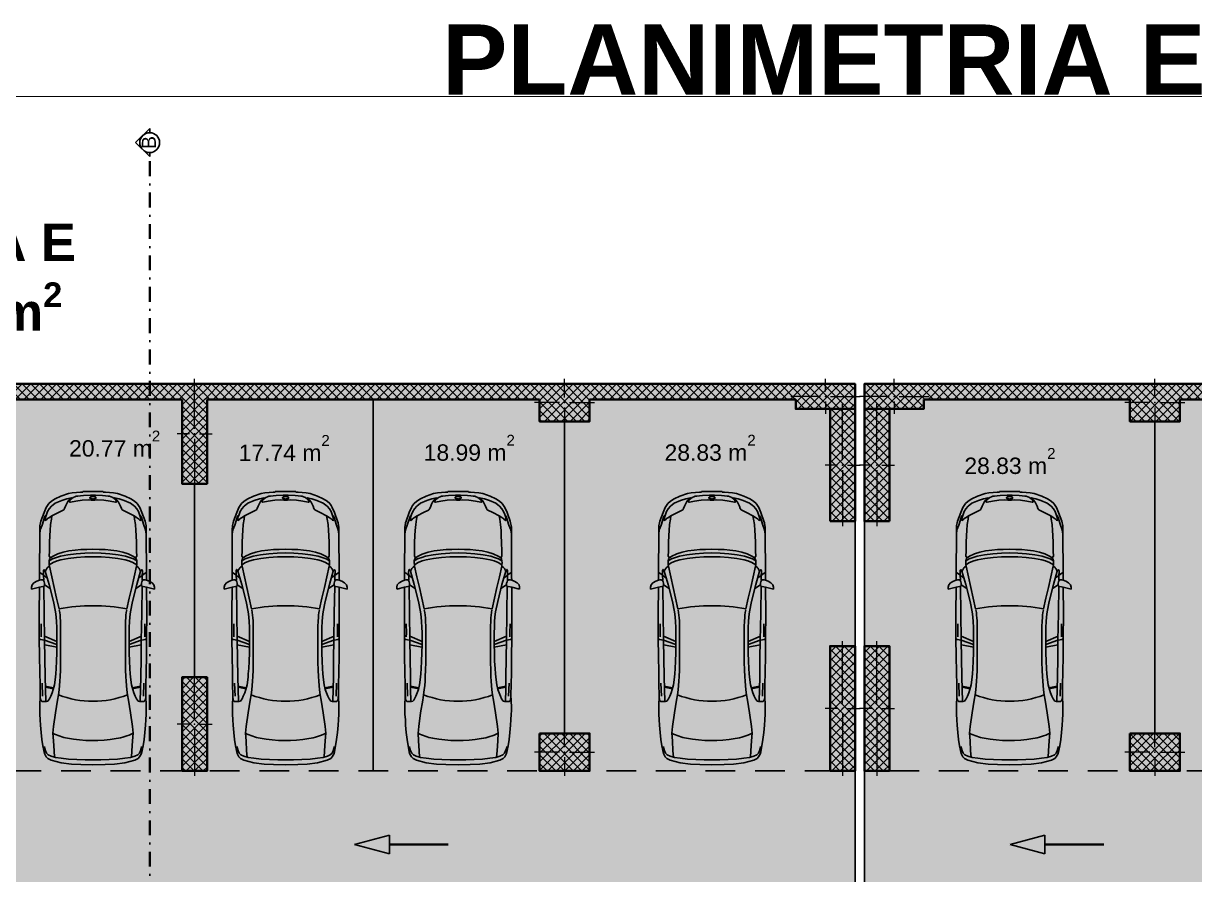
# Model space of a CAD drawing. Header units: millimetres. Extents: x -38220 to 93650, y -79022 to 35214.
# Drawn here: x 14085 to 32836, y -7861 to 5775 of the extents above; entities that cross this region are included whole.
import ezdxf

# ---------------------------------------------------------------- set-up
doc = ezdxf.new("R2010")
doc.units = ezdxf.units.MM
doc.header["$MEASUREMENT"] = 0
doc.linetypes.add('Dot & Dashed', pattern=[502.708322, 238.125, -132.291667, 0, -132.291655])
doc.linetypes.add('Long Dashed', pattern=[793.749976, 476.249993, -317.499983])
for name, color, linetype, lineweight, true_color in [('A - Fill Zone_Pen_No__102', 7, 'Continuous', 13, 0xcccccc), ('A - Fill Zone_Pen_No__156', 7, 'Continuous', 20, 0x54689e), ('A - Fill Zone_Pen_No__176', 7, 'Continuous', 15, 0x93a0c6), ('A - Prerjet_Pen_No__48', 7, 'Continuous', 25, 0xa80f02), ('A - Prerjet_Pen_No__8', 7, 'Continuous', 35, 0xa80f02), ('A -Polyline_Pen_No__48', 7, 'Continuous', 25, 0xa80f02), ('A -Polyline_Pen_No__8', 7, 'Continuous', 35, 0xa80f02), ('Annotation - Text_Pen_No__48', 7, 'Continuous', 25, 0xa80f02), ('Annotation - Text_Pen_No__62', 7, 'Continuous', 20, 0xaaaaaa)]:
    doc.layers.add(name, color=color, linetype=linetype, lineweight=lineweight, true_color=true_color)
for name, color, linetype in [('A - Muret', 7, 'Continuous'), ('A - Prerjet', 7, 'Continuous'), ('A - Shtyllat', 7, 'Continuous'), ('A -Polyline', 7, 'Continuous'), ('A1 - Bodrumi -1', 7, 'Continuous')]:
    doc.layers.add(name, color=color, linetype=linetype)
for name, color, linetype, lineweight in [('A - Muret_Pen_No__101', 252, 'Continuous', 13), ('A - Muret_Pen_No__7', 7, 'Continuous', 35), ('A - Rrugë_Pen_No__1', 7, 'Continuous', 13), ('A - Shtyllat_Pen_No__1', 7, 'Continuous', 13), ('A - Shtyllat_Pen_No__7', 7, 'Continuous', 35), ('A -Polyline_Pen_No__42', 8, 'Continuous', 25), ('A1 - Bodrumi -1_Pen_No__42', 8, 'Continuous', 25), ('Interior - Furniture _Pen_No__42', 8, 'Continuous', 25)]:
    doc.layers.add(name, color=color, linetype=linetype, lineweight=lineweight)
doc.styles.add('GENERATED_STYLE_1', font='')
doc.styles.add('GENERATED_STYLE_2', font='')
doc.styles.get('GENERATED_STYLE_1').set_extended_font_data('Arial', bold=True)
doc.styles.get('GENERATED_STYLE_2').set_extended_font_data('Arial')
pattern_1 = [(45, (0, 0), (-68.9429, 68.9429), []), (135, (0, 0), (68.9429, 68.9429), [])]

# ---------------------------------------------------------------- blocks, each defined once
blk = doc.blocks.new('Slab_1', base_point=(-1850, -19001))
at = {"layer": 'A1 - Bodrumi -1_Pen_No__42', "color": 8, "linetype": 'Continuous', "lineweight": 25, "flags": 128}
blk.add_lwpolyline([(-1850, -19001), (27400, -19001), (27400, 0), (0, 0), (0, -8551), (-1850, -8551)], close=True, dxfattribs=at)
blk = doc.blocks.new('Slab_2', base_point=(27550, -19001))
at = {"layer": 'A1 - Bodrumi -1_Pen_No__42', "color": 8, "linetype": 'Continuous', "lineweight": 25, "flags": 128}
blk.add_lwpolyline([(27550, -19001), (52100, -19001), (52100, 0), (27550, 0)], close=True, dxfattribs=at)
blk = doc.blocks.new('Wall_2', base_point=(27550, 0))
at = {"layer": 'A - Muret_Pen_No__101', "linetype": 'Continuous', "lineweight": 13}
h = blk.add_hatch(dxfattribs=at)
h.set_pattern_fill('Concrete_Block', color=252, style=0, pattern_type=2)
h.set_pattern_definition(pattern_1)
h.paths.add_polyline_path([(31800, 0), (28500, 0), (28500, -250), (31800, -250)])
h = blk.add_hatch(dxfattribs=at)
h.set_pattern_fill('Concrete_Block', color=252, style=0, pattern_type=2)
h.set_pattern_definition(pattern_1)
h.paths.add_polyline_path([(32600, 0), (32600, -250), (38100, -250), (38100, 0)])
at = {"layer": 'A - Muret_Pen_No__7', "color": 7, "linetype": 'Continuous', "lineweight": 35, "flags": 128}
for points in [[(31800, 0), (28500, 0)], [(38100, 0), (32600, 0)], [(28500, -250), (31800, -250)], [(32600, -250), (38100, -250)]]:
    blk.add_lwpolyline(points, dxfattribs=at)
blk = doc.blocks.new('Wall_34', base_point=(0, 0))
at = {"layer": 'A - Muret_Pen_No__101', "linetype": 'Continuous', "lineweight": 13}
h = blk.add_hatch(dxfattribs=at)
h.set_pattern_fill('Concrete_Block', color=252, style=0, pattern_type=2)
h.set_pattern_definition(pattern_1)
h.paths.add_polyline_path([(17025, -250), (22350, -250), (22350, 0), (17025, 0)])
h = blk.add_hatch(dxfattribs=at)
h.set_pattern_fill('Concrete_Block', color=252, style=0, pattern_type=2)
h.set_pattern_definition(pattern_1)
h.paths.add_polyline_path([(23150, 0), (23150, -250), (26450, -250), (26450, 0)])
h = blk.add_hatch(dxfattribs=at)
h.set_pattern_fill('Concrete_Block', color=252, style=0, pattern_type=2)
h.set_pattern_definition(pattern_1)
h.paths.add_polyline_path([(13600, -250), (16625, -250), (16625, 0), (13600, 0)])
at = {"layer": 'A - Muret_Pen_No__7', "color": 7, "linetype": 'Continuous', "lineweight": 35, "flags": 128}
for points in [[(16625, 0), (13600, 0)], [(22350, 0), (17025, 0)], [(26450, 0), (23150, 0)], [(13600, -250), (16625, -250)], [(17025, -250), (22350, -250)], [(23150, -250), (26450, -250)]]:
    blk.add_lwpolyline(points, dxfattribs=at)
blk = doc.blocks.new('Column_14', base_point=(16825, -800))
at = {"layer": 'A - Shtyllat', "linetype": 'Continuous', "lineweight": 0, "true_color": 0x000000}
h = blk.add_hatch(dxfattribs=at)
h.set_pattern_fill('Concrete_Block', color=18, style=0, pattern_type=2)
h.set_pattern_definition(pattern_1)
h.paths.add_polyline_path([(16625, -250), (17025, -250), (17025, 0), (16625, 0)])
h = blk.add_hatch(dxfattribs=at)
h.set_pattern_fill('Concrete_Block', color=18, style=0, pattern_type=2)
h.set_pattern_definition(pattern_1)
h.paths.add_polyline_path([(17025, -250), (16625, -250), (16625, -1600), (17025, -1600)])
at = {"layer": 'A - Shtyllat_Pen_No__1', "color": 7, "linetype": 'Continuous', "lineweight": 13}
for p, q in [((16825, -720), (16825, 80)), ((16745, -800), (16545, -800)), ((16825, -880), (16825, -1680)), ((16905, -800), (17105, -800))]:
    blk.add_line(p, q, dxfattribs=at)
blk.add_point((16825, -800), dxfattribs=at)
at = {"layer": 'A - Shtyllat_Pen_No__7', "color": 7, "linetype": 'Continuous', "lineweight": 35, "flags": 128}
for points in [[(17025, 0), (16625, 0)], [(16625, -250), (16625, -1600), (17025, -1600), (17025, -250)]]:
    blk.add_lwpolyline(points, dxfattribs=at)
blk = doc.blocks.new('Column_15', base_point=(22750, -300))
at = {"layer": 'A - Shtyllat', "linetype": 'Continuous', "lineweight": 0, "true_color": 0x000000}
h = blk.add_hatch(dxfattribs=at)
h.set_pattern_fill('Concrete_Block', color=18, style=0, pattern_type=2)
h.set_pattern_definition(pattern_1)
h.paths.add_polyline_path([(22350, 0), (22350, -250), (23150, -250), (23150, 0)])
h = blk.add_hatch(dxfattribs=at)
h.set_pattern_fill('Concrete_Block', color=18, style=0, pattern_type=2)
h.set_pattern_definition(pattern_1)
h.paths.add_polyline_path([(23150, -250), (22350, -250), (22350, -600), (23150, -600)])
at = {"layer": 'A - Shtyllat_Pen_No__1', "color": 7, "linetype": 'Continuous', "lineweight": 13}
for p, q in [((22750, -220), (22750, 80)), ((22670, -300), (22270, -300)), ((22830, -300), (23230, -300)), ((22750, -380), (22750, -680))]:
    blk.add_line(p, q, dxfattribs=at)
blk.add_point((22750, -300), dxfattribs=at)
at = {"layer": 'A - Shtyllat_Pen_No__7', "color": 7, "linetype": 'Continuous', "lineweight": 35, "flags": 128}
for points in [[(23150, 0), (22350, 0)], [(22350, -250), (22350, -600), (23150, -600), (23150, -250)]]:
    blk.add_lwpolyline(points, dxfattribs=at)
blk = doc.blocks.new('Column_16', base_point=(22750, -5900))
at = {"layer": 'A - Shtyllat', "linetype": 'Continuous', "lineweight": 0, "true_color": 0x000000}
h = blk.add_hatch(dxfattribs=at)
h.set_pattern_fill('Concrete_Block', color=18, style=0, pattern_type=2)
h.set_pattern_definition(pattern_1)
h.paths.add_polyline_path([(22350, -5600), (22350, -6200), (23150, -6200), (23150, -5600)])
at = {"layer": 'A - Shtyllat_Pen_No__1', "color": 7, "linetype": 'Continuous', "lineweight": 13}
for p, q in [((22750, -5820), (22750, -5520)), ((22670, -5900), (22270, -5900)), ((22750, -5980), (22750, -6280)), ((22830, -5900), (23230, -5900))]:
    blk.add_line(p, q, dxfattribs=at)
blk.add_point((22750, -5900), dxfattribs=at)
at = {"layer": 'A - Shtyllat_Pen_No__7', "color": 7, "linetype": 'Continuous', "lineweight": 35, "flags": 128}
blk.add_lwpolyline([(22350, -5600), (22350, -6200), (23150, -6200), (23150, -5600)], close=True, dxfattribs=at)
blk = doc.blocks.new('Column_18', base_point=(27200, -1300))
at = {"layer": 'A - Shtyllat', "linetype": 'Continuous', "lineweight": 0, "true_color": 0x000000}
h = blk.add_hatch(dxfattribs=at)
h.set_pattern_fill('Concrete_Block', color=18, style=0, pattern_type=2)
h.set_pattern_definition(pattern_1)
h.paths.add_polyline_path([(27000, -2200), (27400, -2200), (27400, -400), (27000, -400)])
at = {"layer": 'A - Shtyllat_Pen_No__1', "color": 7, "linetype": 'Continuous', "lineweight": 13}
for p, q in [((27200, -1220), (27200, -320)), ((27120, -1300), (26920, -1300)), ((27280, -1300), (27480, -1300)), ((27200, -1380), (27200, -2280))]:
    blk.add_line(p, q, dxfattribs=at)
blk.add_point((27200, -1300), dxfattribs=at)
at = {"layer": 'A - Shtyllat_Pen_No__7', "color": 7, "linetype": 'Continuous', "lineweight": 35, "flags": 128}
blk.add_lwpolyline([(27000, -2200), (27400, -2200), (27400, -400), (27000, -400)], close=True, dxfattribs=at)
blk = doc.blocks.new('Column_19', base_point=(26925, -200))
at = {"layer": 'A - Shtyllat', "linetype": 'Continuous', "lineweight": 0, "true_color": 0x000000}
h = blk.add_hatch(dxfattribs=at)
h.set_pattern_fill('Concrete_Block', color=18, style=0, pattern_type=2)
h.set_pattern_definition(pattern_1)
h.paths.add_polyline_path([(26450, -250), (27400, -250), (27400, 0), (26450, 0)])
h = blk.add_hatch(dxfattribs=at)
h.set_pattern_fill('Concrete_Block', color=18, style=0, pattern_type=2)
h.set_pattern_definition(pattern_1)
h.paths.add_polyline_path([(27400, -250), (26450, -250), (26450, -400), (27400, -400)])
at = {"layer": 'A - Shtyllat_Pen_No__1', "color": 7, "linetype": 'Continuous', "lineweight": 13}
for p, q in [((26925, -120), (26925, 80)), ((26845, -200), (26370, -200)), ((26925, -280), (26925, -480)), ((27005, -200), (27480, -200))]:
    blk.add_line(p, q, dxfattribs=at)
blk.add_point((26925, -200), dxfattribs=at)
at = {"layer": 'A - Shtyllat_Pen_No__7', "color": 7, "linetype": 'Continuous', "lineweight": 35, "flags": 128}
for points in [[(27400, -250), (27400, 0), (26450, 0)], [(26450, -250), (26450, -400), (27400, -400), (27400, -250)]]:
    blk.add_lwpolyline(points, dxfattribs=at)
blk = doc.blocks.new('Column_23', base_point=(27200, -5200))
at = {"layer": 'A - Shtyllat', "linetype": 'Continuous', "lineweight": 0, "true_color": 0x000000}
h = blk.add_hatch(dxfattribs=at)
h.set_pattern_fill('Concrete_Block', color=18, style=0, pattern_type=2)
h.set_pattern_definition(pattern_1)
h.paths.add_polyline_path([(27000, -6200), (27400, -6200), (27400, -4200), (27000, -4200)])
at = {"layer": 'A - Shtyllat_Pen_No__1', "color": 7, "linetype": 'Continuous', "lineweight": 13}
for p, q in [((27200, -5120), (27200, -4120)), ((27120, -5200), (26920, -5200)), ((27280, -5200), (27480, -5200)), ((27200, -5280), (27200, -6280))]:
    blk.add_line(p, q, dxfattribs=at)
blk.add_point((27200, -5200), dxfattribs=at)
at = {"layer": 'A - Shtyllat_Pen_No__7', "color": 7, "linetype": 'Continuous', "lineweight": 35, "flags": 128}
blk.add_lwpolyline([(27000, -6200), (27400, -6200), (27400, -4200), (27000, -4200)], close=True, dxfattribs=at)
blk = doc.blocks.new('Column_24', base_point=(16825, -5450))
at = {"layer": 'A - Shtyllat', "linetype": 'Continuous', "lineweight": 0, "true_color": 0x000000}
h = blk.add_hatch(dxfattribs=at)
h.set_pattern_fill('Concrete_Block', color=18, style=0, pattern_type=2)
h.set_pattern_definition(pattern_1)
h.paths.add_polyline_path([(16625, -6200), (17025, -6200), (17025, -4700), (16625, -4700)])
at = {"layer": 'A - Shtyllat_Pen_No__1', "color": 7, "linetype": 'Continuous', "lineweight": 13}
for p, q in [((16825, -5370), (16825, -4620)), ((16745, -5450), (16545, -5450)), ((16825, -5530), (16825, -6280)), ((16905, -5450), (17105, -5450))]:
    blk.add_line(p, q, dxfattribs=at)
blk.add_point((16825, -5450), dxfattribs=at)
at = {"layer": 'A - Shtyllat_Pen_No__7', "color": 7, "linetype": 'Continuous', "lineweight": 35, "flags": 128}
blk.add_lwpolyline([(16625, -6200), (17025, -6200), (17025, -4700), (16625, -4700)], close=True, dxfattribs=at)
blk = doc.blocks.new('Column_27', base_point=(27750, -1300))
at = {"layer": 'A - Shtyllat', "linetype": 'Continuous', "lineweight": 0, "true_color": 0x000000}
h = blk.add_hatch(dxfattribs=at)
h.set_pattern_fill('Concrete_Block', color=18, style=0, pattern_type=2)
h.set_pattern_definition(pattern_1)
h.paths.add_polyline_path([(27950, -2200), (27950, -400), (27550, -400), (27550, -2200)])
at = {"layer": 'A - Shtyllat_Pen_No__1', "color": 7, "linetype": 'Continuous', "lineweight": 13}
for p, q in [((27750, -1220), (27750, -320)), ((27670, -1300), (27470, -1300)), ((27830, -1300), (28030, -1300)), ((27750, -1380), (27750, -2280))]:
    blk.add_line(p, q, dxfattribs=at)
blk.add_point((27750, -1300), dxfattribs=at)
at = {"layer": 'A - Shtyllat_Pen_No__7', "color": 7, "linetype": 'Continuous', "lineweight": 35, "flags": 128}
blk.add_lwpolyline([(27950, -2200), (27550, -2200), (27550, -400), (27950, -400)], close=True, dxfattribs=at)
blk = doc.blocks.new('Column_28', base_point=(28025, -200))
at = {"layer": 'A - Shtyllat', "linetype": 'Continuous', "lineweight": 0, "true_color": 0x000000}
h = blk.add_hatch(dxfattribs=at)
h.set_pattern_fill('Concrete_Block', color=18, style=0, pattern_type=2)
h.set_pattern_definition(pattern_1)
h.paths.add_polyline_path([(27550, -250), (28500, -250), (28500, 0), (27550, 0)])
h = blk.add_hatch(dxfattribs=at)
h.set_pattern_fill('Concrete_Block', color=18, style=0, pattern_type=2)
h.set_pattern_definition(pattern_1)
h.paths.add_polyline_path([(27550, -400), (28500, -400), (28500, -250), (27550, -250)])
at = {"layer": 'A - Shtyllat_Pen_No__1', "color": 7, "linetype": 'Continuous', "lineweight": 13}
for p, q in [((28025, -120), (28025, 80)), ((27945, -200), (27470, -200)), ((28025, -280), (28025, -480)), ((28105, -200), (28580, -200))]:
    blk.add_line(p, q, dxfattribs=at)
blk.add_point((28025, -200), dxfattribs=at)
at = {"layer": 'A - Shtyllat_Pen_No__7', "color": 7, "linetype": 'Continuous', "lineweight": 35, "flags": 128}
for points in [[(28500, 0), (27550, 0), (27550, -250)], [(27550, -400), (28500, -400), (28500, -250)], [(27550, -250), (27550, -400)]]:
    blk.add_lwpolyline(points, dxfattribs=at)
blk = doc.blocks.new('Column_32', base_point=(27750, -5200))
at = {"layer": 'A - Shtyllat', "linetype": 'Continuous', "lineweight": 0, "true_color": 0x000000}
h = blk.add_hatch(dxfattribs=at)
h.set_pattern_fill('Concrete_Block', color=18, style=0, pattern_type=2)
h.set_pattern_definition(pattern_1)
h.paths.add_polyline_path([(27950, -6200), (27950, -4200), (27550, -4200), (27550, -6200)])
at = {"layer": 'A - Shtyllat_Pen_No__1', "color": 7, "linetype": 'Continuous', "lineweight": 13}
for p, q in [((27750, -5120), (27750, -4120)), ((27670, -5200), (27470, -5200)), ((27830, -5200), (28030, -5200)), ((27750, -5280), (27750, -6280))]:
    blk.add_line(p, q, dxfattribs=at)
blk.add_point((27750, -5200), dxfattribs=at)
at = {"layer": 'A - Shtyllat_Pen_No__7', "color": 7, "linetype": 'Continuous', "lineweight": 35, "flags": 128}
blk.add_lwpolyline([(27950, -6200), (27550, -6200), (27550, -4200), (27950, -4200)], close=True, dxfattribs=at)
blk = doc.blocks.new('Column_33', base_point=(32200, -300))
at = {"layer": 'A - Shtyllat', "linetype": 'Continuous', "lineweight": 0, "true_color": 0x000000}
h = blk.add_hatch(dxfattribs=at)
h.set_pattern_fill('Concrete_Block', color=18, style=0, pattern_type=2)
h.set_pattern_definition(pattern_1)
h.paths.add_polyline_path([(31800, 0), (31800, -250), (32600, -250), (32600, 0)])
h = blk.add_hatch(dxfattribs=at)
h.set_pattern_fill('Concrete_Block', color=18, style=0, pattern_type=2)
h.set_pattern_definition(pattern_1)
h.paths.add_polyline_path([(32600, -250), (31800, -250), (31800, -600), (32600, -600)])
at = {"layer": 'A - Shtyllat_Pen_No__1', "color": 7, "linetype": 'Continuous', "lineweight": 13}
for p, q in [((32200, -220), (32200, 80)), ((32120, -300), (31720, -300)), ((32280, -300), (32680, -300)), ((32200, -380), (32200, -680))]:
    blk.add_line(p, q, dxfattribs=at)
blk.add_point((32200, -300), dxfattribs=at)
at = {"layer": 'A - Shtyllat_Pen_No__7', "color": 7, "linetype": 'Continuous', "lineweight": 35, "flags": 128}
for points in [[(32600, 0), (31800, 0)], [(31800, -250), (31800, -600), (32600, -600), (32600, -250)]]:
    blk.add_lwpolyline(points, dxfattribs=at)
blk = doc.blocks.new('Column_34', base_point=(32200, -5900))
at = {"layer": 'A - Shtyllat', "linetype": 'Continuous', "lineweight": 0, "true_color": 0x000000}
h = blk.add_hatch(dxfattribs=at)
h.set_pattern_fill('Concrete_Block', color=18, style=0, pattern_type=2)
h.set_pattern_definition(pattern_1)
h.paths.add_polyline_path([(31800, -5600), (31800, -6200), (32600, -6200), (32600, -5600)])
at = {"layer": 'A - Shtyllat_Pen_No__1', "color": 7, "linetype": 'Continuous', "lineweight": 13}
for p, q in [((32200, -5820), (32200, -5520)), ((32120, -5900), (31720, -5900)), ((32200, -5980), (32200, -6280)), ((32280, -5900), (32680, -5900))]:
    blk.add_line(p, q, dxfattribs=at)
blk.add_point((32200, -5900), dxfattribs=at)
at = {"layer": 'A - Shtyllat_Pen_No__7', "color": 7, "linetype": 'Continuous', "lineweight": 35, "flags": 128}
blk.add_lwpolyline([(31800, -5600), (31800, -6200), (32600, -6200), (32600, -5600)], close=True, dxfattribs=at)
blk = doc.blocks.new('Car 05 22')
at = {"layer": 'Interior - Furniture _Pen_No__42', "color": 8, "linetype": 'Continuous', "lineweight": 25}
for p, q in [((1961, 983), (1929, 983)), ((1929, 983), (1958, 858)), ((1997, 975), (1961, 983)), ((2027, 945), (1997, 975)), ((2055, 898), (2027, 945)), ((-706, 776), (-758, 747)), ((-585, 801), (-706, 776)), ((-665, 761), (-701, 743)), ((-627, 772), (-665, 761)), ((-595, 778), (-627, 772)), ((-483, 817), (-585, 801)), ((-372, 830), (-483, 817)), ((-252, 841), (-372, 830)), ((-168, 845), (-252, 841)), ((-78, 851), (-168, 845)), ((-24, 852), (-78, 851)), ((40, 852), (-24, 852)), ((231, 846), (40, 852)), ((125, 791), (129, 820)), ((126, 744), (125, 791)), ((327, 762), (125, 756)), ((129, 820), (139, 832)), ((139, 832), (165, 840)), ((165, 840), (195, 844)), ((195, 844), (231, 846)), ((211, 809), (418, 816)), ((400, 848), (231, 846)), ((522, 765), (327, 762)), ((355, 762), (339, 683)), ((373, 763), (357, 683)), ((591, 852), (400, 848)), ((814, 769), (522, 765)), ((857, 856), (591, 852)), ((1109, 774), (814, 769)), ((1130, 859), (857, 856)), ((1036, 773), (997, 579)), ((1042, 578), (1108, 774)), ((1173, 775), (1090, 578)), ((1115, 809), (1109, 774)), ((1109, 774), (1538, 780)), ((1120, 833), (1115, 809)), ((1121, 838), (1120, 836)), ((1120, 836), (1120, 833)), ((1130, 859), (1121, 838)), ((1536, 860), (1130, 859)), ((1163, 830), (1220, 829)), ((1220, 829), (1370, 831)), ((1958, 858), (1536, 860)), ((1538, 780), (1975, 786)), ((1939, 686), (1996, 777)), ((1958, 858), (1977, 777)), ((1977, 777), (2020, 777)), ((2000, 702), (2214, 763)), ((2020, 777), (2044, 783)), ((2044, 783), (2063, 792)), ((2068, 858), (2055, 898)), ((2063, 792), (2070, 800)), ((2069, 788), (2065, 794)), ((2120, 857), (2068, 858)), ((2075, 836), (2068, 858)), ((2069, 788), (2148, 790)), ((2070, 800), (2075, 809)), ((2075, 809), (2075, 836)), ((2107, 732), (2148, 790)), ((2193, 856), (2120, 857)), ((2148, 790), (2167, 814)), ((2148, 790), (2206, 792)), ((2167, 814), (2182, 834)), ((2182, 834), (2193, 856)), ((2808, 853), (2193, 856)), ((2206, 792), (2227, 791)), ((2227, 770), (2214, 763)), ((2214, 763), (2238, 752)), ((2227, 791), (2233, 790)), ((2234, 774), (2227, 770)), ((2233, 790), (2238, 787)), ((2238, 777), (2234, 774)), ((2241, 784), (2238, 787)), ((2238, 777), (2241, 781)), ((2238, 752), (2259, 740)), ((2241, 781), (2241, 784)), ((2856, 853), (2808, 853)), ((2808, 853), (2877, 843)), ((2891, 853), (2856, 853)), ((2877, 843), (2954, 814)), ((2923, 852), (2891, 853)), ((2904, 833), (2905, 833)), ((2945, 849), (2923, 852)), ((2990, 840), (2945, 849)), ((2954, 814), (3076, 775)), ((3014, 833), (2990, 840)), ((3154, 783), (3014, 833)), ((3022, 758), (3024, 762)), ((3024, 754), (3022, 758)), ((3024, 762), (3035, 765)), ((3038, 743), (3024, 754)), ((3035, 765), (3047, 764)), ((3047, 764), (3061, 763)), ((3061, 763), (3090, 757)), ((3100, 763), (3076, 775)), ((3090, 757), (3108, 751)), ((3114, 753), (3100, 763)), ((3108, 751), (3123, 746)), ((3123, 746), (3114, 753)), ((3236, 748), (3154, 783)), ((-815, 668), (-855, 511)), ((-785, 722), (-815, 668)), ((-758, 747), (-785, 722)), ((-768, 602), (-783, 510)), ((-768, 602), (-751, 670)), ((-764, 617), (-666, 624)), ((-729, 716), (-751, 670)), ((-701, 743), (-729, 716)), ((-666, 624), (-501, 634)), ((-501, 634), (-383, 642)), ((-383, 642), (-274, 631)), ((-274, 631), (-56, 601)), ((-56, 601), (146, 567)), ((132, 723), (126, 744)), ((147, 711), (132, 723)), ((146, 567), (233, 552)), ((171, 697), (147, 711)), ((213, 677), (171, 697)), ((266, 655), (213, 677)), ((319, 636), (266, 655)), ((393, 618), (319, 636)), ((339, 683), (330, 634)), ((357, 683), (347, 629)), ((475, 607), (393, 618)), ((521, 602), (475, 607)), ((570, 597), (521, 602)), ((653, 591), (570, 597)), ((773, 585), (653, 591)), ((907, 580), (773, 585)), ((1042, 578), (907, 580)), ((1228, 578), (1042, 578)), ((1316, 580), (1228, 578)), ((1403, 584), (1316, 580)), ((1484, 590), (1403, 584)), ((1562, 601), (1484, 590)), ((1730, 634), (1562, 601)), ((1611, 544), (1780, 582)), ((2000, 702), (1730, 634)), ((1780, 582), (1953, 621)), ((1953, 621), (2122, 660)), ((2122, 660), (2294, 698)), ((2259, 740), (2269, 731)), ((2269, 731), (2279, 722)), ((2279, 722), (2294, 698)), ((2294, 698), (2317, 701)), ((2294, 698), (2294, 698)), ((2317, 701), (2346, 703)), ((2355, 640), (2317, 701)), ((2346, 703), (2379, 702)), ((2380, 575), (2355, 640)), ((2410, 649), (2379, 702)), ((2379, 702), (2411, 694)), ((2397, 514), (2380, 575)), ((2436, 583), (2410, 649)), ((2411, 694), (2411, 694)), ((2429, 682), (2411, 694)), ((2429, 682), (2457, 700)), ((2429, 682), (2429, 682)), ((2429, 682), (2457, 640)), ((2454, 522), (2436, 583)), ((2457, 700), (2535, 698)), ((2457, 640), (2487, 574)), ((2487, 574), (2492, 562)), ((2535, 698), (2535, 698)), ((2535, 698), (2673, 696)), ((2673, 696), (2787, 691)), ((2787, 691), (2868, 687)), ((2868, 687), (2960, 679)), ((2960, 679), (2868, 687)), ((2960, 679), (3047, 666)), ((3051, 731), (3038, 743)), ((3047, 666), (3100, 657)), ((3065, 715), (3051, 731)), ((3077, 698), (3065, 715)), ((3100, 657), (3077, 698)), ((3153, 554), (3100, 657)), ((3170, 727), (3123, 746)), ((3212, 701), (3170, 727)), ((3254, 663), (3212, 701)), ((3269, 728), (3236, 748)), ((3302, 603), (3254, 663)), ((3299, 706), (3269, 728)), ((3337, 663), (3299, 706)), ((3302, 603), (3346, 501)), ((3374, 604), (3337, 663)), ((3418, 513), (3374, 604)), ((-855, 511), (-875, 345)), ((-795, 391), (-802, 259)), ((-783, 510), (-795, 391)), ((233, 552), (315, 541)), ((315, 541), (384, 535)), ((384, 535), (454, 530)), ((454, 530), (526, 526)), ((526, 526), (628, 522)), ((628, 522), (757, 518)), ((757, 518), (1323, 518)), ((1323, 518), (1420, 522)), ((1420, 522), (1467, 524)), ((1467, 524), (1511, 528)), ((1511, 528), (1554, 533)), ((1554, 533), (1597, 541)), ((1597, 541), (1597, 541)), ((2419, 396), (2397, 514)), ((2434, 266), (2419, 396)), ((2478, 401), (2454, 522)), ((2494, 269), (2478, 401)), ((2492, 562), (2518, 477)), ((2518, 477), (2538, 384)), ((2538, 384), (2551, 286)), ((3190, 476), (3153, 554)), ((3199, 467), (3190, 476)), ((3221, 454), (3199, 467)), ((3256, 439), (3221, 454)), ((3288, 425), (3256, 439)), ((3319, 408), (3288, 425)), ((3353, 384), (3319, 408)), ((3325, 377), (3321, 370)), ((3328, 380), (3325, 377)), ((3338, 379), (3328, 380)), ((3364, 358), (3338, 379)), ((3346, 501), (3374, 420)), ((3377, 360), (3353, 384)), ((3391, 344), (3374, 420)), ((3457, 393), (3418, 513)), ((3468, 331), (3457, 393)), ((-883, 195), (-885, 0)), ((-875, 345), (-883, 195)), ((-802, 259), (-807, 125)), ((2442, 132), (2434, 266)), ((2503, 133), (2494, 269)), ((2551, 286), (2560, 194)), ((2560, 194), (2564, 101)), ((3321, 370), (3321, 362)), ((3321, 362), (3338, 277)), ((3338, 277), (3352, 173)), ((3397, 316), (3364, 358)), ((3391, 344), (3377, 360)), ((3408, 289), (3397, 316)), ((3408, 289), (3414, 267)), ((3414, 267), (3418, 243)), ((3418, 243), (3424, 201)), ((3424, 201), (3428, 152)), ((3474, 264), (3468, 331)), ((3478, 200), (3474, 264)), ((3479, 165), (3478, 200)), ((-885, 0), (-883, -195)), ((-807, 125), (-808, 0)), ((-807, -125), (-808, 0)), ((2444, 0), (2442, 132)), ((2444, 0), (2442, -132)), ((2506, 0), (2503, 133)), ((2564, 101), (2566, 0)), ((2564, -101), (2566, 0)), ((3352, 173), (3358, 76)), ((3354, 28), (3358, 76)), ((3354, 28), (3354, -1)), ((3354, -28), (3354, 1)), ((3371, 12), (3370, -1)), ((3371, -12), (3370, 1)), ((3372, 24), (3371, 12)), ((3376, 39), (3372, 24)), ((3382, 47), (3376, 39)), ((3386, 48), (3382, 47)), ((3386, 48), (3394, 48)), ((3399, 47), (3394, 48)), ((3404, 39), (3399, 47)), ((3404, 39), (3408, 24)), ((3408, 24), (3410, 8)), ((3410, 8), (3410, 0)), ((3432, 40), (3428, 152)), ((3432, 57), (3432, 57)), ((3432, 0), (3432, 40)), ((3432, 0), (3432, -40)), ((3490, 165), (3479, 165)), ((3490, -165), (3490, 165)), ((-802, -259), (-807, -125)), ((2442, -132), (2434, -266)), ((2503, -133), (2494, -269)), ((2506, 0), (2503, -133)), ((2560, -194), (2564, -101)), ((3338, -277), (3352, -173)), ((3352, -173), (3358, -76)), ((3354, -28), (3358, -76)), ((3372, -24), (3371, -12)), ((3376, -39), (3372, -24)), ((3382, -47), (3376, -39)), ((3386, -48), (3382, -47)), ((3386, -48), (3394, -48)), ((3399, -47), (3394, -48)), ((3404, -39), (3399, -47)), ((3404, -39), (3408, -24)), ((3408, -24), (3410, -8)), ((3410, -8), (3410, 0)), ((3424, -201), (3428, -152)), ((3432, -40), (3428, -152)), ((3432, -57), (3432, -57)), ((3478, -200), (3479, -165)), ((3479, -165), (3490, -165)), ((-883, -195), (-875, -345)), ((-875, -345), (-855, -511)), ((-795, -391), (-802, -259)), ((2434, -266), (2419, -396)), ((2494, -269), (2478, -401)), ((2538, -384), (2551, -286)), ((2551, -286), (2560, -194)), ((3321, -362), (3338, -277)), ((3321, -370), (3321, -362)), ((3325, -377), (3321, -370)), ((3364, -358), (3338, -379)), ((3377, -360), (3353, -384)), ((3397, -316), (3364, -358)), ((3391, -344), (3374, -420)), ((3391, -344), (3377, -360)), ((3408, -289), (3397, -316)), ((3408, -289), (3414, -267)), ((3414, -267), (3418, -243)), ((3418, -243), (3424, -201)), ((3457, -393), (3468, -331)), ((3468, -331), (3474, -264)), ((3474, -264), (3478, -200)), ((-855, -511), (-815, -668)), ((-783, -510), (-795, -391)), ((-768, -602), (-783, -510)), ((146, -567), (233, -552)), ((233, -552), (315, -541)), ((315, -541), (384, -535)), ((384, -535), (454, -530)), ((454, -530), (526, -526)), ((526, -526), (628, -522)), ((628, -522), (757, -518)), ((757, -518), (1323, -518)), ((1323, -518), (1420, -522)), ((1420, -522), (1467, -524)), ((1467, -524), (1511, -528)), ((1511, -528), (1554, -533)), ((1554, -533), (1597, -541)), ((1597, -541), (1597, -541)), ((1611, -544), (1780, -582)), ((2397, -514), (2380, -575)), ((2419, -396), (2397, -514)), ((2454, -522), (2436, -583)), ((2478, -401), (2454, -522)), ((2487, -574), (2492, -562)), ((2492, -562), (2518, -477)), ((2518, -477), (2538, -384)), ((3153, -554), (3100, -657)), ((3190, -476), (3153, -554)), ((3199, -467), (3190, -476)), ((3221, -454), (3199, -467)), ((3256, -439), (3221, -454)), ((3288, -425), (3256, -439)), ((3319, -408), (3288, -425)), ((3302, -603), (3346, -501)), ((3353, -384), (3319, -408)), ((3328, -380), (3325, -377)), ((3338, -379), (3328, -380)), ((3346, -501), (3374, -420)), ((3374, -604), (3418, -513)), ((3418, -513), (3457, -393)), ((-815, -668), (-785, -722)), ((-785, -722), (-758, -747)), ((-768, -602), (-751, -670)), ((-764, -617), (-666, -624)), ((-758, -747), (-706, -776)), ((-729, -716), (-751, -670)), ((-701, -743), (-729, -716)), ((-665, -761), (-701, -743)), ((-666, -624), (-501, -634)), ((-501, -634), (-383, -642)), ((-383, -642), (-274, -631)), ((-274, -631), (-56, -601)), ((-56, -601), (146, -567)), ((126, -744), (125, -791)), ((132, -723), (126, -744)), ((147, -711), (132, -723)), ((171, -697), (147, -711)), ((213, -677), (171, -697)), ((266, -655), (213, -677)), ((319, -636), (266, -655)), ((393, -618), (319, -636)), ((339, -683), (330, -634)), ((355, -762), (339, -683)), ((357, -683), (347, -629)), ((373, -763), (357, -683)), ((475, -607), (393, -618)), ((521, -602), (475, -607)), ((570, -597), (521, -602)), ((653, -591), (570, -597)), ((773, -585), (653, -591)), ((907, -580), (773, -585)), ((1042, -578), (907, -580)), ((1036, -773), (997, -579)), ((1042, -578), (1108, -774)), ((1228, -578), (1042, -578)), ((1173, -775), (1090, -578)), ((1316, -580), (1228, -578)), ((1403, -584), (1316, -580)), ((1484, -590), (1403, -584)), ((1562, -601), (1484, -590)), ((1730, -634), (1562, -601)), ((2000, -702), (1730, -634)), ((1780, -582), (1953, -621)), ((1939, -686), (1996, -777)), ((1953, -621), (2122, -660)), ((2000, -702), (2214, -763)), ((2107, -732), (2148, -790)), ((2122, -660), (2294, -698)), ((2238, -752), (2259, -740)), ((2259, -740), (2269, -731)), ((2269, -731), (2279, -722)), ((2279, -722), (2294, -698)), ((2294, -698), (2317, -701)), ((2294, -698), (2294, -698)), ((2355, -640), (2317, -701)), ((2317, -701), (2346, -703)), ((2346, -703), (2379, -702)), ((2380, -575), (2355, -640)), ((2410, -649), (2379, -702)), ((2379, -702), (2411, -694)), ((2436, -583), (2410, -649)), ((2429, -682), (2411, -694)), ((2411, -694), (2411, -694)), ((2429, -682), (2457, -640)), ((2429, -682), (2429, -682)), ((2429, -682), (2457, -700)), ((2457, -640), (2487, -574)), ((2457, -700), (2535, -698)), ((2535, -698), (2673, -696)), ((2535, -698), (2535, -698)), ((2673, -696), (2787, -691)), ((2787, -691), (2868, -687)), ((2868, -687), (2960, -679)), ((2960, -679), (2868, -687)), ((2960, -679), (3047, -666)), ((3038, -743), (3024, -754)), ((3051, -731), (3038, -743)), ((3047, -666), (3100, -657)), ((3065, -715), (3051, -731)), ((3077, -698), (3065, -715)), ((3100, -657), (3077, -698)), ((3108, -751), (3123, -746)), ((3123, -746), (3114, -753)), ((3170, -727), (3123, -746)), ((3154, -783), (3236, -748)), ((3212, -701), (3170, -727)), ((3254, -663), (3212, -701)), ((3236, -748), (3269, -728)), ((3302, -603), (3254, -663)), ((3269, -728), (3299, -706)), ((3299, -706), (3337, -663)), ((3337, -663), (3374, -604)), ((-706, -776), (-585, -801)), ((-627, -772), (-665, -761)), ((-595, -778), (-627, -772)), ((-585, -801), (-483, -817)), ((-483, -817), (-372, -830)), ((-372, -830), (-252, -841)), ((-252, -841), (-168, -845)), ((-168, -845), (-78, -851)), ((-78, -851), (-24, -852)), ((-24, -852), (40, -852)), ((40, -852), (231, -846)), ((327, -762), (125, -756)), ((125, -791), (129, -820)), ((129, -820), (139, -832)), ((139, -832), (165, -840)), ((165, -840), (195, -844)), ((195, -844), (231, -846)), ((211, -809), (418, -816)), ((231, -846), (400, -848)), ((522, -765), (327, -762)), ((400, -848), (591, -852)), ((814, -769), (522, -765)), ((591, -852), (857, -856)), ((1109, -774), (814, -769)), ((857, -856), (1130, -859)), ((1109, -774), (1538, -780)), ((1115, -809), (1109, -774)), ((1120, -833), (1115, -809)), ((1120, -836), (1120, -833)), ((1121, -838), (1120, -836)), ((1130, -859), (1121, -838)), ((1130, -859), (1536, -860)), ((1163, -830), (1220, -829)), ((1220, -829), (1370, -831)), ((1536, -860), (1958, -858)), ((1538, -780), (1975, -786)), ((1958, -858), (1929, -983)), ((1958, -858), (1977, -777)), ((1977, -777), (2020, -777)), ((2020, -777), (2044, -783)), ((2027, -945), (2055, -898)), ((2044, -783), (2063, -792)), ((2055, -898), (2068, -858)), ((2063, -792), (2070, -800)), ((2069, -788), (2065, -794)), ((2075, -836), (2068, -858)), ((2068, -858), (2120, -857)), ((2069, -788), (2148, -790)), ((2070, -800), (2075, -809)), ((2075, -809), (2075, -836)), ((2120, -857), (2193, -856)), ((2148, -790), (2167, -814)), ((2148, -790), (2206, -792)), ((2167, -814), (2182, -834)), ((2182, -834), (2193, -856)), ((2193, -856), (2808, -853)), ((2206, -792), (2227, -791)), ((2214, -763), (2238, -752)), ((2227, -770), (2214, -763)), ((2234, -774), (2227, -770)), ((2227, -791), (2233, -790)), ((2233, -790), (2238, -787)), ((2238, -777), (2234, -774)), ((2238, -777), (2241, -781)), ((2241, -784), (2238, -787)), ((2241, -781), (2241, -784)), ((2808, -853), (2877, -843)), ((2808, -853), (2856, -853)), ((2856, -853), (2891, -853)), ((2877, -843), (2954, -814)), ((2891, -853), (2923, -852)), ((2923, -852), (2945, -849)), ((2945, -849), (2990, -840)), ((2954, -814), (3076, -775)), ((2990, -840), (3014, -833)), ((3014, -833), (3154, -783)), ((3024, -754), (3022, -758)), ((3022, -758), (3024, -762)), ((3024, -762), (3035, -765)), ((3035, -765), (3047, -764)), ((3047, -764), (3061, -763)), ((3061, -763), (3090, -757)), ((3100, -763), (3076, -775)), ((3090, -757), (3108, -751)), ((3114, -753), (3100, -763)), ((1929, -983), (1961, -983)), ((1961, -983), (1997, -975)), ((1997, -975), (2027, -945))]:
    blk.add_line(p, q, dxfattribs=at)
for centre, radius, start, end in [((493, 218), 973, 154.1545, 170.9117), ((1650, 0), 1520, 158.6992, 201.3008), ((-1245, 0), 2907, 349.2142, 10.7858), ((1856, -2), 2354, 170.8804, 189.9223), ((493, -218), 973, 191.2305, 205.8455)]:
    blk.add_arc(centre, radius, start, end, dxfattribs=at)
blk = doc.blocks.new('Polyline_25', base_point=(31382, -7381))
at = {"layer": 'A -Polyline_Pen_No__48', "linetype": 'Continuous', "lineweight": 25, "true_color": 0xa80f02}
blk.add_hatch(color=14, dxfattribs=at).paths.add_polyline_path([(29882, -7381), (30441, -7531), (30441, -7231)])
at = {"layer": 'A -Polyline_Pen_No__48', "color": 14, "linetype": 'Continuous', "lineweight": 25, "true_color": 0xa80f02}
for p, q in [((29882, -7381), (30441, -7231)), ((30441, -7231), (30441, -7531)), ((29882, -7381), (30441, -7531))]:
    blk.add_line(p, q, dxfattribs=at)
at = {"layer": 'A -Polyline_Pen_No__8', "color": 14, "linetype": 'Continuous', "lineweight": 35, "true_color": 0xa80f02, "flags": 128}
blk.add_lwpolyline([(31382, -7381), (30441, -7381)], dxfattribs=at)
blk = doc.blocks.new('Polyline_27', base_point=(20887, -7381))
at = {"layer": 'A -Polyline_Pen_No__48', "linetype": 'Continuous', "lineweight": 25, "true_color": 0xa80f02}
blk.add_hatch(color=14, dxfattribs=at).paths.add_polyline_path([(19387, -7381), (19947, -7531), (19947, -7231)])
at = {"layer": 'A -Polyline_Pen_No__48', "color": 14, "linetype": 'Continuous', "lineweight": 25, "true_color": 0xa80f02}
for p, q in [((19387, -7381), (19947, -7231)), ((19947, -7231), (19947, -7531)), ((19387, -7381), (19947, -7531))]:
    blk.add_line(p, q, dxfattribs=at)
at = {"layer": 'A -Polyline_Pen_No__8', "color": 14, "linetype": 'Continuous', "lineweight": 35, "true_color": 0xa80f02, "flags": 128}
blk.add_lwpolyline([(20887, -7381), (19947, -7381)], dxfattribs=at)
blk = doc.blocks.new('Cutting Plane_2', base_point=(16107, -30585))
at = {"layer": 'A - Prerjet_Pen_No__48', "color": 14, "linetype": 'Continuous', "lineweight": 25, "true_color": 0xa80f02}
for p, q in [((15882, 3865), (16107, 4090)), ((16107, 4090), (16107, 4024)), ((16107, 3640), (15882, 3865)), ((16107, 3705), (16107, 3640)), ((16107, -30360), (15882, -30585)), ((16107, -30426), (16107, -30360)), ((15882, -30585), (16107, -30810)), ((16107, -30810), (16107, -30744))]:
    blk.add_line(p, q, dxfattribs=at)
for centre in [(16107, 3865), (16107, -30585)]:
    blk.add_circle(centre, 159, dxfattribs=at)
at = {"layer": 'A - Prerjet_Pen_No__8', "color": 14, "linetype": 'Dot & Dashed', "lineweight": 35, "true_color": 0xa80f02}
blk.add_line((16107, -30360), (16107, 3640), dxfattribs=at)
at = {"layer": 'A - Prerjet_Pen_No__48', "color": 14, "lineweight": 25, "true_color": 0xa80f02, "char_height": 225, "rotation": 90, "style": 'GENERATED_STYLE_2'}
for s, insert, attachment_point in [('\\A1;{\\pql;\\pt0;\\fArial|b0|i0|c0|p34;B}', (16206, 3762), 7), ('\\A1;{\\pqr;\\pt0;\\fArial|b0|i0|c0|p34;B}', (16206, -30482), 9)]:
    blk.add_mtext(s, dxfattribs=dict(at, insert=insert, attachment_point=attachment_point))

msp = doc.modelspace()

# ---------------------------------------------------------------- hatches: boundary and pattern name
at = {"layer": 'A - Fill Zone_Pen_No__102', "linetype": 'Continuous', "lineweight": 0, "true_color": 0xf2f2f2}
for points in [[(13475, -6200), (16825, -6200), (16825, 0), (13475, 0)], [(16825, -6200), (19686, -6200), (19686, 0), (16825, 0)], [(19686, -6200), (22750, -6200), (22750, 0), (19686, 0)], [(22750, -6200), (27400, -6200), (27400, 0), (22750, 0)], [(32200, 0), (27550, 0), (27550, -6200), (32200, -6200)], [(35350, -6200), (35350, 0), (32200, 0), (32200, -6200)]]:
    msp.add_hatch(color=7, dxfattribs=at).paths.add_polyline_path(points)
at = {"layer": 'A - Fill Zone_Pen_No__176', "linetype": 'Continuous', "lineweight": 0, "true_color": 0x242831}
for points in [[(250, -11401), (250, -6200), (27400, -6200), (27400, -11401), (18775, -11401), (18775, -14626), (16825, -14626), (16825, -19001), (13475, -19001), (13475, -13726), (11725, -13726), (11725, -11401)], [(52100, -11401), (52100, -6200), (27550, -6200), (27550, -11401), (32600, -11401), (32600, -19001), (37900, -19001), (37900, -11401)]]:
    msp.add_hatch(color=250, dxfattribs=at).paths.add_polyline_path(points)

# ---------------------------------------------------------------- linework, layer by layer
at = {"layer": 'A - Rrugë_Pen_No__1', "color": 7, "linetype": 'Continuous', "lineweight": 13}
msp.add_lwpolyline([(76768, 4605), (-585, 4601)], dxfattribs=at)
at = {"layer": 'A -Polyline_Pen_No__42', "color": 8, "linetype": 'Continuous', "lineweight": 25}
for points in [[(19686, -250), (19686, -6200)], [(22750, -600), (22750, -5600)], [(32200, -5600), (32200, -600)], [(16825, -1600), (16825, -4700)]]:
    msp.add_lwpolyline(points, dxfattribs=at)
at = {"layer": 'A -Polyline_Pen_No__42', "color": 8, "linetype": 'Long Dashed', "lineweight": 25}
for points in [[(400, -6200), (27000, -6200)], [(27950, -6200), (51700, -6200)]]:
    msp.add_lwpolyline(points, dxfattribs=at)

# ---------------------------------------------------------------- block references
at = {"layer": 'A - Muret', "color": 7, "lineweight": 35}
for name, p in [('Wall_34', (0, 0)), ('Wall_2', (27550, 0))]:
    msp.add_blockref(name, p, dxfattribs=at)
at = {"layer": 'A - Prerjet', "color": 14, "lineweight": 35, "true_color": 0xa80f02}
msp.add_blockref('Cutting Plane_2', (16107, -30585), dxfattribs=at)
at = {"layer": 'A - Shtyllat', "color": 7, "lineweight": 35}
for name, p in [('Column_14', (16825, -800)), ('Column_15', (22750, -300)), ('Column_19', (26925, -200)), ('Column_28', (28025, -200)), ('Column_33', (32200, -300)), ('Column_18', (27200, -1300)), ('Column_27', (27750, -1300)), ('Column_23', (27200, -5200)), ('Column_32', (27750, -5200)), ('Column_24', (16825, -5450)), ('Column_16', (22750, -5900)), ('Column_34', (32200, -5900))]:
    msp.add_blockref(name, p, dxfattribs=at)
at = {"layer": 'A -Polyline', "color": 14, "linetype": 'Continuous', "lineweight": 35, "true_color": 0xa80f02}
for name, p in [('Polyline_27', (20887, -7381)), ('Polyline_25', (31382, -7381))]:
    msp.add_blockref(name, p, dxfattribs=at)
at = {"layer": 'A1 - Bodrumi -1', "color": 8, "linetype": 'Continuous', "lineweight": 25}
for name, p in [('Slab_1', (-1850, -19001)), ('Slab_2', (27550, -19001))]:
    msp.add_blockref(name, p, dxfattribs=at)
at = {"layer": 'Interior - Furniture _Pen_No__42', "color": 8, "linetype": 'Continuous', "lineweight": 25, "xscale": -1, "zscale": 1000, "rotation": 270}
for p in [(15199, -5215), (18283, -5215), (21045, -5215), (25109, -5215), (29875, -5215)]:
    msp.add_blockref('Car 05 22', p, dxfattribs=at)

# ---------------------------------------------------------------- texts
at = {"layer": 'A - Fill Zone_Pen_No__156', "color": 165, "lineweight": 20, "true_color": 0x54689e, "char_height": 262.5, "attachment_point": 7, "style": 'GENERATED_STYLE_1'}
for s, insert in [('{\\fArial|b0|i0|c0|p34;20.77 m{\\H0.66x;\\S2^  ;}}', (14816, -1168)), ('{\\fArial|b0|i0|c0|p34;17.74 m{\\H0.66x;\\S2^  ;}}', (17531, -1235)), ('{\\fArial|b0|i0|c0|p34;18.99 m{\\H0.66x;\\S2^  ;}}', (20494, -1235)), ('{\\fArial|b0|i0|c0|p34;28.83 m{\\H0.66x;\\S2^  ;}}', (24350, -1235)), ('{\\fArial|b0|i0|c0|p34;28.83 m{\\H0.66x;\\S2^  ;}}', (29150, -1447))]:
    msp.add_mtext(s, dxfattribs=dict(at, insert=insert))
at = {"layer": 'Annotation - Text_Pen_No__48', "color": 14, "linetype": 'Continuous', "lineweight": 25, "true_color": 0xa80f02, "insert": (12784, 2567), "char_height": 600, "attachment_point": 2, "line_spacing_factor": 0.940857, "style": 'GENERATED_STYLE_1'}
msp.add_mtext('\\A1;{\\pqc;\\fArial|b1|i0|c0|p34;LAMELA E\\P\\pqc;\\fArial|b1|i0|c0|p34;540.00 m\\fArial|b1|i0|c0|p34;\\A1{\\H.66x;\\S2^  ;}}', dxfattribs=at)
at = {"layer": 'Annotation - Text_Pen_No__62', "color": 253, "linetype": 'Continuous', "lineweight": 20, "true_color": 0xaaaaaa, "insert": (32266, 5758), "char_height": 1125, "attachment_point": 2, "style": 'GENERATED_STYLE_1'}
msp.add_mtext('\\A1;{\\pqc;\\fArial|b1|i0|c0|p34;PLANIMETRIA E BODRUMIT -\\fArial|b1|i0|c0|p34;1}', dxfattribs=at)

doc.saveas('drawing.dxf')
